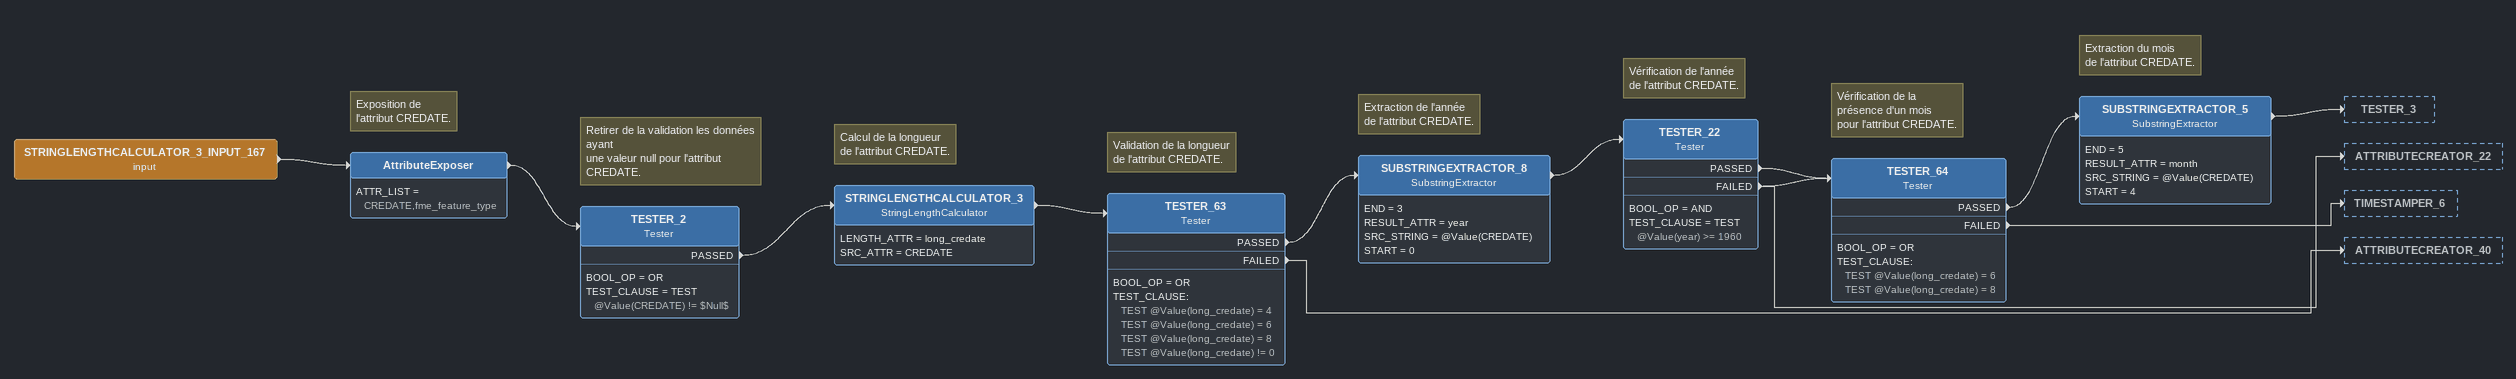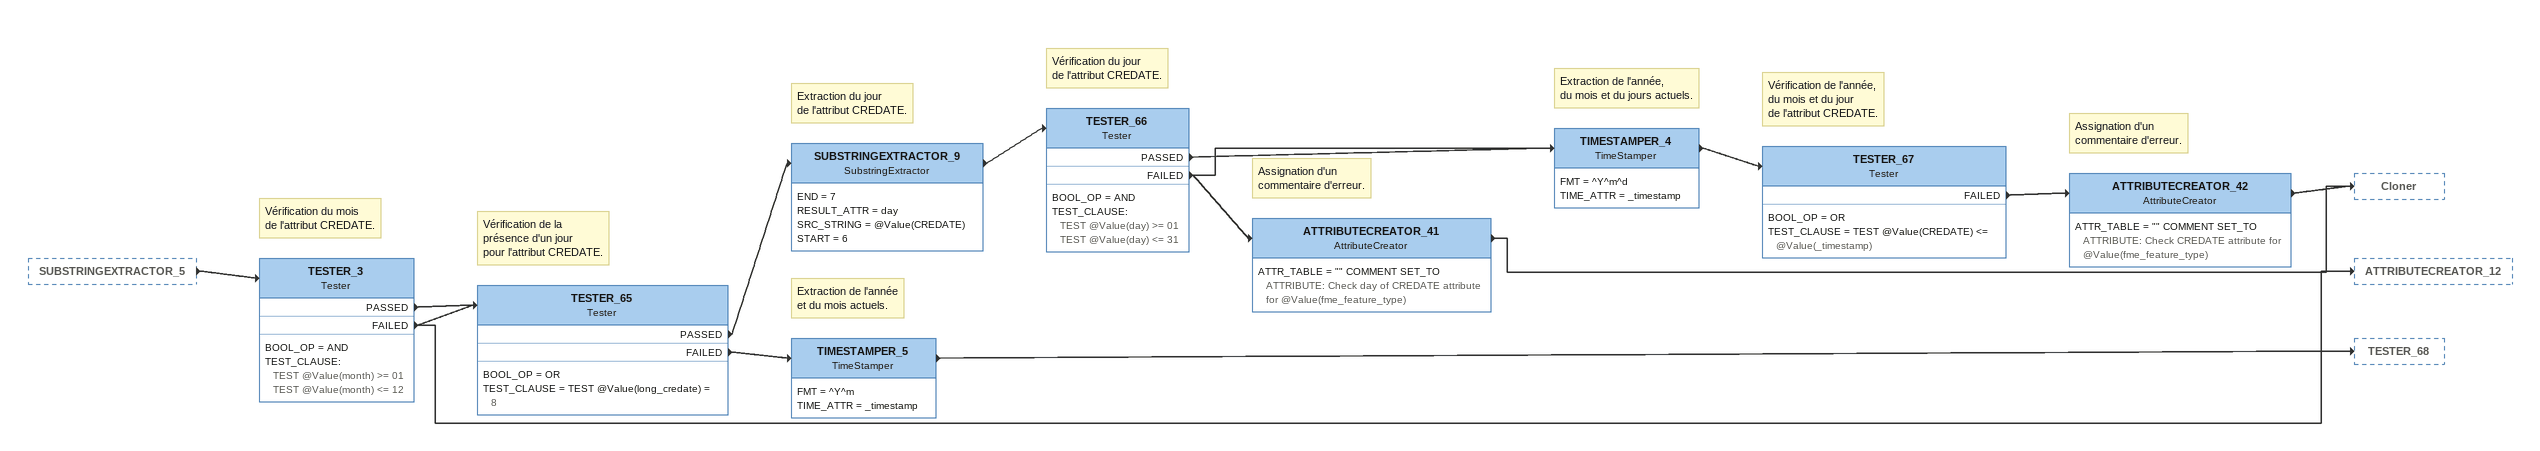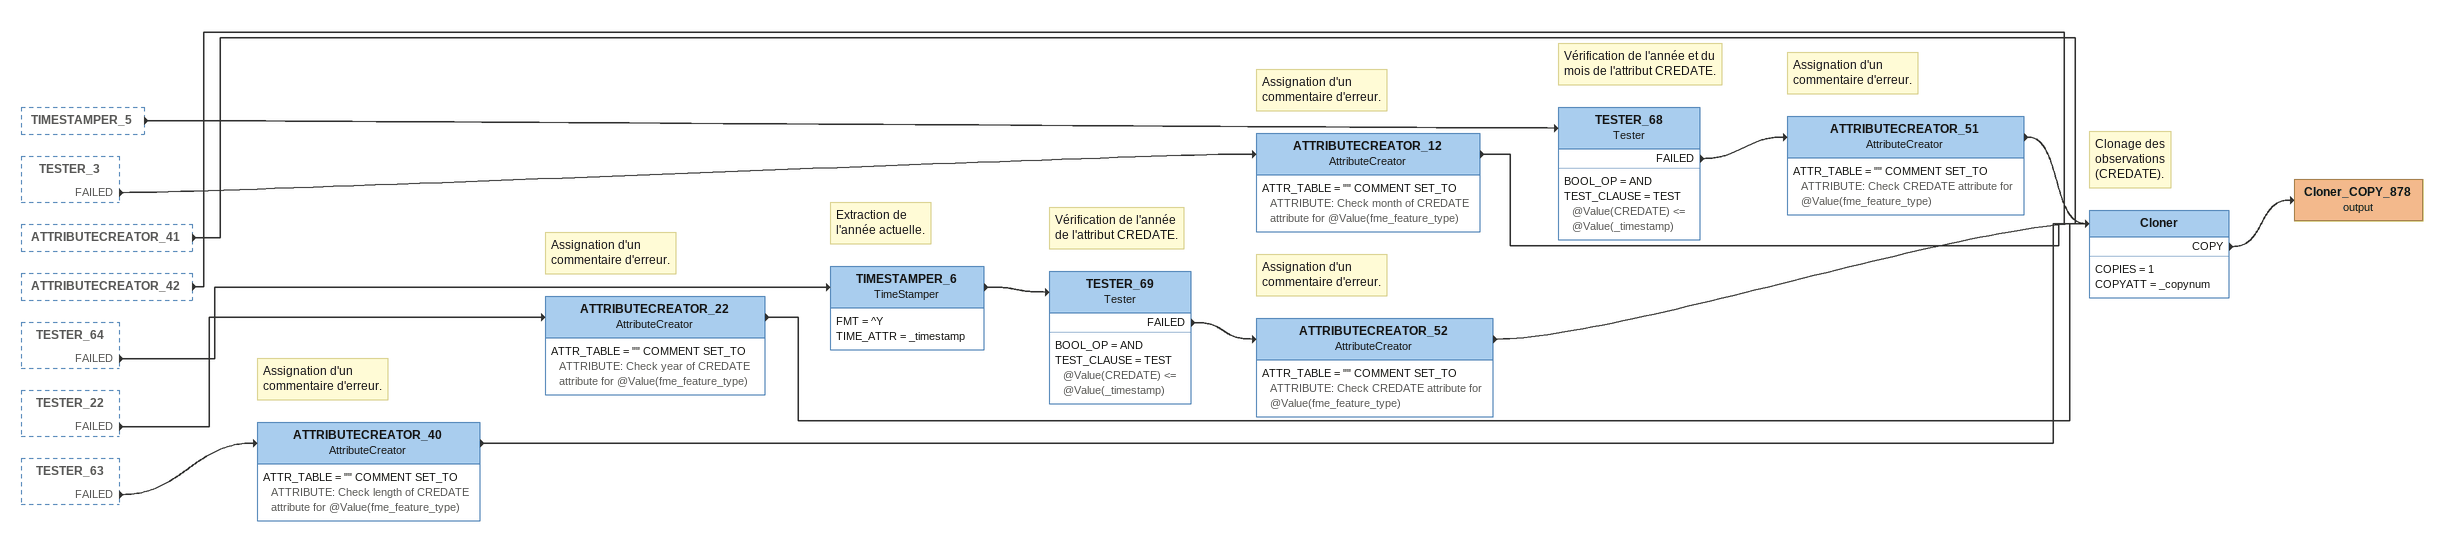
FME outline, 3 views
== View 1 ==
STRINGLENGTHCALCULATOR_3_INPUT_167 (input)
    -> AttributeExposer
Note: Exposition de / l'attribut CREDATE.
AttributeExposer
    ATTR_LIST = CREDATE,fme_feature_type
    -> TESTER_2
Note: Retirer de la validation les données ayant / une valeur null pour l'attribut CREDATE.
TESTER_2: Tester
    BOOL_OP = OR
    TEST_CLAUSE = TEST @Value(CREDATE) != $Null$
    PASSED -> STRINGLENGTHCALCULATOR_3
Note: Calcul de la longueur / de l'attribut CREDATE.
STRINGLENGTHCALCULATOR_3: StringLengthCalculator
    LENGTH_ATTR = long_credate
    SRC_ATTR = CREDATE
    -> TESTER_63
Note: Validation de la longueur / de l'attribut CREDATE.
TESTER_63: Tester
    BOOL_OP = OR
    TEST_CLAUSE:
      TEST @Value(long_credate) = 4
      TEST @Value(long_credate) = 6
      TEST @Value(long_credate) = 8
      TEST @Value(long_credate) != 0
    PASSED -> SUBSTRINGEXTRACTOR_8
    FAILED -> ATTRIBUTECREATOR_40
Note: Extraction de l'année / de l'attribut CREDATE.
SUBSTRINGEXTRACTOR_8: SubstringExtractor
    END = 3
    RESULT_ATTR = year
    SRC_STRING = @Value(CREDATE)
    START = 0
    -> TESTER_22
Note: Vérification de l'année / de l'attribut CREDATE.
TESTER_22: Tester
    BOOL_OP = AND
    TEST_CLAUSE = TEST @Value(year) >= 1960
    PASSED -> TESTER_64
    FAILED -> ATTRIBUTECREATOR_22
    FAILED -> TESTER_64
Note: Vérification de la / présence d'un mois / pour l'attribut CREDATE.
TESTER_64: Tester
    BOOL_OP = OR
    TEST_CLAUSE:
      TEST @Value(long_credate) = 6
      TEST @Value(long_credate) = 8
    PASSED -> SUBSTRINGEXTRACTOR_5
    FAILED -> TIMESTAMPER_6
Note: Extraction du mois / de l'attribut CREDATE.
SUBSTRINGEXTRACTOR_5: SubstringExtractor
    END = 5
    RESULT_ATTR = month
    SRC_STRING = @Value(CREDATE)
    START = 4
    -> TESTER_3

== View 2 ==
SUBSTRINGEXTRACTOR_5 [outside]
    -> TESTER_3
Note: Vérification du mois / de l'attribut CREDATE.
TESTER_3: Tester
    BOOL_OP = AND
    TEST_CLAUSE:
      TEST @Value(month) >= 01
      TEST @Value(month) <= 12
    PASSED -> TESTER_65
    FAILED -> ATTRIBUTECREATOR_12
    FAILED -> TESTER_65
Note: Vérification de la / présence d'un jour / pour l'attribut CREDATE.
TESTER_65: Tester
    BOOL_OP = OR
    TEST_CLAUSE = TEST @Value(long_credate) = 8
    PASSED -> SUBSTRINGEXTRACTOR_9
    FAILED -> TIMESTAMPER_5
Note: Extraction du jour / de l'attribut CREDATE.
SUBSTRINGEXTRACTOR_9: SubstringExtractor
    END = 7
    RESULT_ATTR = day
    SRC_STRING = @Value(CREDATE)
    START = 6
    -> TESTER_66
Note: Vérification du jour / de l'attribut CREDATE.
TESTER_66: Tester
    BOOL_OP = AND
    TEST_CLAUSE:
      TEST @Value(day) >= 01
      TEST @Value(day) <= 31
    PASSED -> TIMESTAMPER_4
    FAILED -> ATTRIBUTECREATOR_41
    FAILED -> TIMESTAMPER_4
Note: Extraction de l'année, / du mois et du jours actuels.
TIMESTAMPER_4: TimeStamper
    FMT = ^Y^m^d
    TIME_ATTR = _timestamp
    -> TESTER_67
Note: Vérification de l'année, / du mois et du jour / de l'attribut CREDATE.
TESTER_67: Tester
    BOOL_OP = OR
    TEST_CLAUSE = TEST @Value(CREDATE) <= @Value(_timestamp)
    FAILED -> ATTRIBUTECREATOR_42
Note: Assignation d'un / commentaire d'erreur.
ATTRIBUTECREATOR_42: AttributeCreator
    ATTR_TABLE = "" COMMENT SET_TO ATTRIBUTE: Check CREDATE attribute for @Value(fme_feature_type)
    -> Cloner
Note: Assignation d'un / commentaire d'erreur.
ATTRIBUTECREATOR_41: AttributeCreator
    ATTR_TABLE = "" COMMENT SET_TO ATTRIBUTE: Check day of CREDATE attribute for @Value(fme_feature_type)
    -> Cloner
Note: Extraction de l'année / et du mois actuels.
TIMESTAMPER_5: TimeStamper
    FMT = ^Y^m
    TIME_ATTR = _timestamp
    -> TESTER_68

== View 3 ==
TIMESTAMPER_5 [outside]
    -> TESTER_68
TESTER_3 [outside]
    FAILED -> ATTRIBUTECREATOR_12
ATTRIBUTECREATOR_41 [outside]
    -> Cloner
ATTRIBUTECREATOR_42 [outside]
    -> Cloner
TESTER_64 [outside]
    FAILED -> TIMESTAMPER_6
TESTER_22 [outside]
    FAILED -> ATTRIBUTECREATOR_22
TESTER_63 [outside]
    FAILED -> ATTRIBUTECREATOR_40
Note: Vérification de l'année et du / mois de l'attribut CREDATE.
TESTER_68: Tester
    BOOL_OP = AND
    TEST_CLAUSE = TEST @Value(CREDATE) <= @Value(_timestamp)
    FAILED -> ATTRIBUTECREATOR_51
Note: Assignation d'un / commentaire d'erreur.
ATTRIBUTECREATOR_51: AttributeCreator
    ATTR_TABLE = "" COMMENT SET_TO ATTRIBUTE: Check CREDATE attribute for @Value(fme_feature_type)
    -> Cloner
Note: Assignation d'un / commentaire d'erreur.
ATTRIBUTECREATOR_12: AttributeCreator
    ATTR_TABLE = "" COMMENT SET_TO ATTRIBUTE: Check month of CREDATE attribute for @Value(fme_feature_type)
    -> Cloner
Note: Extraction de / l'année actuelle.
TIMESTAMPER_6: TimeStamper
    FMT = ^Y
    TIME_ATTR = _timestamp
    -> TESTER_69
Note: Vérification de l'année / de l'attribut CREDATE.
TESTER_69: Tester
    BOOL_OP = AND
    TEST_CLAUSE = TEST @Value(CREDATE) <= @Value(_timestamp)
    FAILED -> ATTRIBUTECREATOR_52
Note: Assignation d'un / commentaire d'erreur.
ATTRIBUTECREATOR_52: AttributeCreator
    ATTR_TABLE = "" COMMENT SET_TO ATTRIBUTE: Check CREDATE attribute for @Value(fme_feature_type)
    -> Cloner
Note: Assignation d'un / commentaire d'erreur.
ATTRIBUTECREATOR_22: AttributeCreator
    ATTR_TABLE = "" COMMENT SET_TO ATTRIBUTE: Check year of CREDATE attribute for @Value(fme_feature_type)
    -> Cloner
Note: Assignation d'un / commentaire d'erreur.
ATTRIBUTECREATOR_40: AttributeCreator
    ATTR_TABLE = "" COMMENT SET_TO ATTRIBUTE: Check length of CREDATE attribute for @Value(fme_feature_type)
    -> Cloner
Note: Clonage des / observations / (CREDATE).
Cloner
    COPIES = 1
    COPYATT = _copynum
    COPY -> Cloner_COPY_878 (output)
Cloner_COPY_878 (output)
